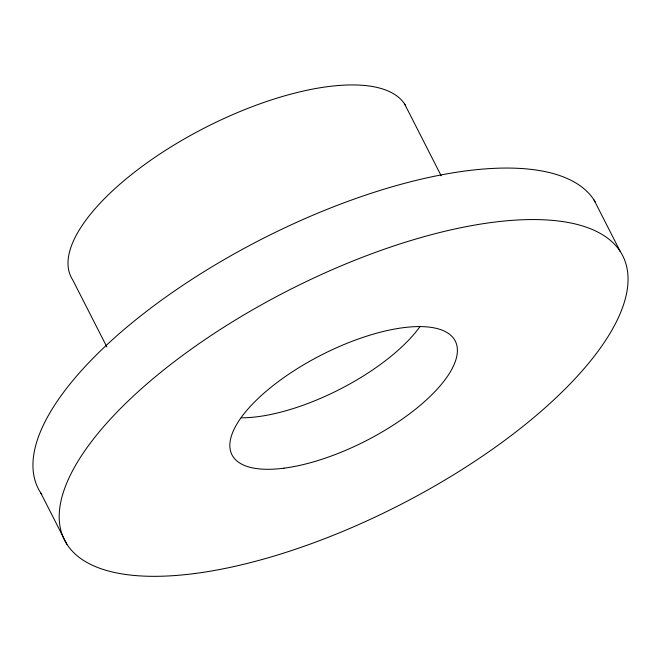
<?xml version="1.0" encoding="UTF-8"?>
<svg xmlns="http://www.w3.org/2000/svg" width="661" height="661" viewBox="0 0 661 661"><rect width="100%" height="100%" fill="white"/><g stroke="black" fill="none" stroke-linecap="round" stroke-linejoin="round"><path stroke-width="0.99" d="M594.049 200.027L620.282 251.527M404.664 104.108L441.209 175.834M106.867 346.934L72.669 279.81A187.939 72.528 -27 0 1 201.316 129.622A187.939 72.528 -27 0 1 405.689 105.818M40.718 492.858L66.951 544.35M41.783 494.445A313.231 120.88 -27 0 1 252.543 243.901A313.231 120.88 -27 0 1 595.569 202.555M419.752 326.939A125.293 48.352 -27 0 1 241.215 417.802M194.681 573.533A313.231 120.88 -27 0 0 627.95 282.891A313.231 120.88 -27 0 0 208.232 337.399A313.231 120.88 -27 0 0 194.681 573.533M284.04 468.178A125.293 48.352 -27 0 0 457.354 351.916A125.293 48.352 -27 0 0 289.46 373.721A125.293 48.352 -27 0 0 284.04 468.178"/></g></svg>
